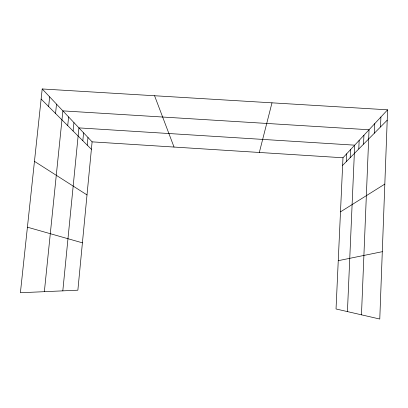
<?xml version="1.0" encoding="UTF-8"?>
<svg xmlns="http://www.w3.org/2000/svg" width="408" height="408" viewBox="0 0 408 408"><rect width="100%" height="100%" fill="white"/><g stroke="black" fill="none" stroke-linecap="round" stroke-linejoin="round"><path stroke-width="0.61" d="M387.6 109.813L379.777 319.036L336.034 308.978L342.975 157.774L387.6 109.813L42.208 88.964L20.4 292.74L77.867 290.195L92.101 141.856L42.208 88.964M380.521 126.954L380.904 117.009M361.468 314.823L369.046 129.749L62.878 110.879L44.36 291.679M374.36 133.197L374.743 123.634M358.785 148.971L359.157 140.383M363.554 144.146L363.926 135.257M350.181 157.687L350.543 149.639M347.432 311.6L354.705 145.166L78.928 127.893L62.817 290.863M346.285 161.639L346.637 153.836M82.824 140.729L83.599 132.84M87.241 145.141L87.98 137.486M73.098 131.014L73.94 122.604M67.723 125.644L68.605 116.948M55.554 113.48L56.523 104.142M48.634 106.564L49.659 96.864M259.325 152.47L271.988 102.836M342.623 165.347L387.212 120.171M340.491 211.859L384.82 184.095M338.247 260.681L382.291 251.685M92.101 141.856L342.975 157.774M27.418 227.185L82.411 242.831M34.461 161.354L87.006 194.927M41.126 99.067L91.387 149.287M154.566 95.747L174.032 147.053"/></g></svg>
